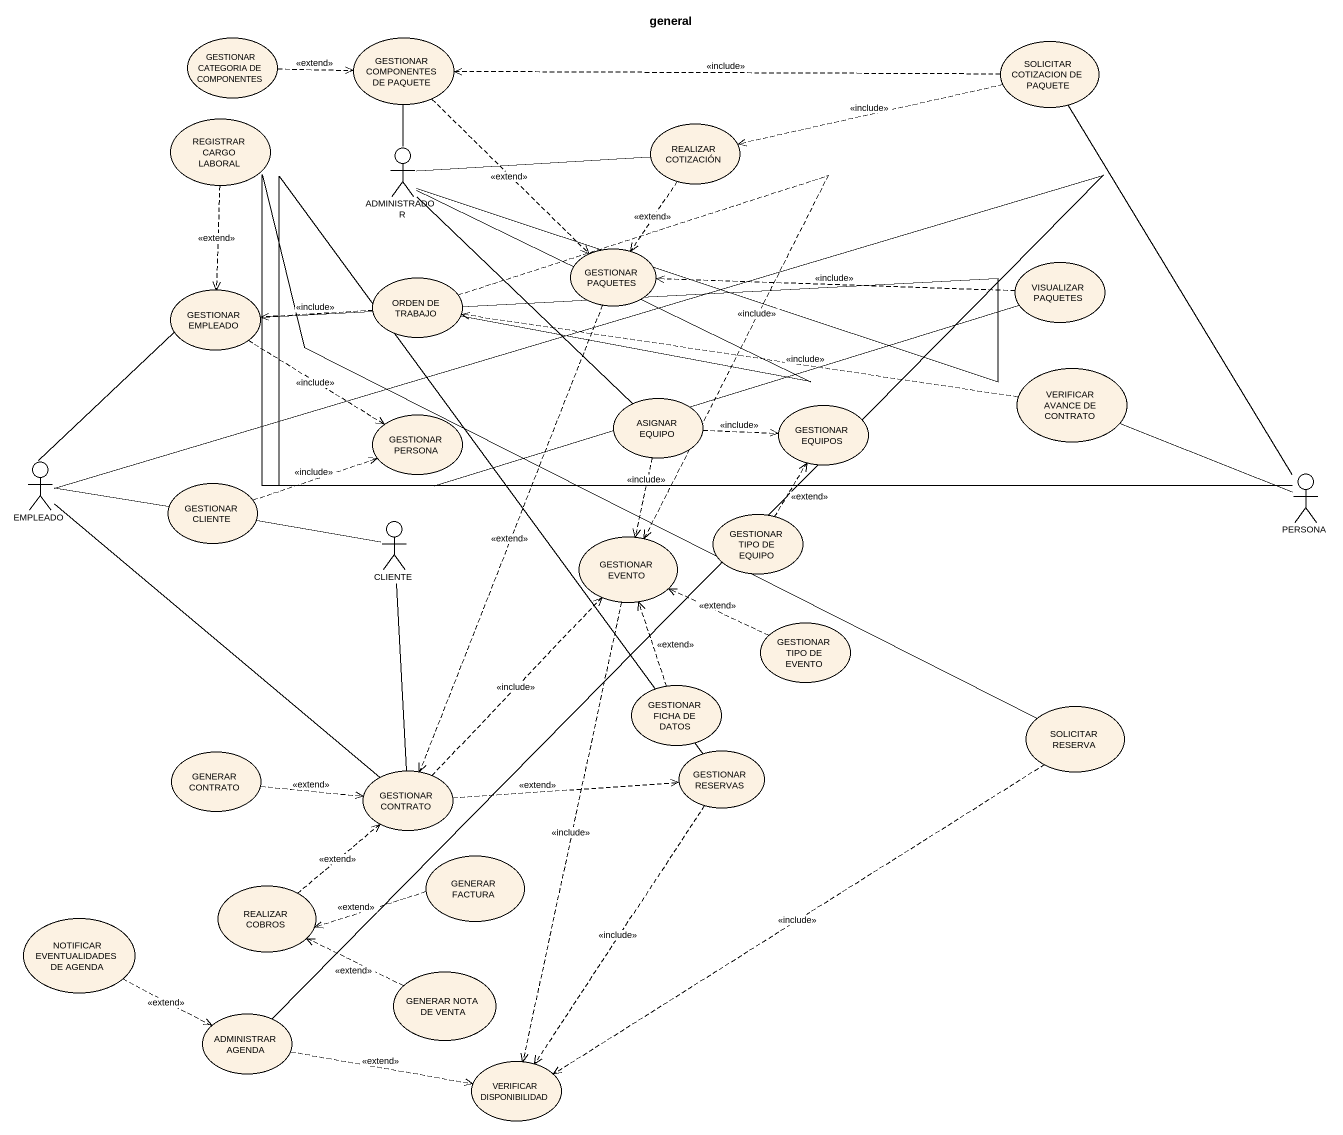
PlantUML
@startuml
title general
usecase "GESTIONAR CATEGORIA DE COMPONENTES" as GESTIONAR_CATEGORIA_DE
usecase "GESTIONAR COMPONENTES DE PAQUETE" as GESTIONAR_COMPONENTES_DE
usecase "SOLICITAR COTIZACION DE PAQUETE" as SOLICITAR_COTIZACION_DE
usecase "REGISTRAR CARGO LABORAL" as REGISTRAR_CARGO_LABORAL
usecase "REALIZAR COTIZACIÓN" as REALIZAR_COTIZACIÓN
actor ADMINISTRADOR
usecase "GESTIONAR PAQUETES" as GESTIONAR_PAQUETES
usecase "VISUALIZAR PAQUETES" as VISUALIZAR_PAQUETES
usecase "GESTIONAR EMPLEADO" as GESTIONAR_EMPLEADO
usecase "ORDEN DE TRABAJO" as ORDEN_DE_TRABAJO
usecase "VERIFICAR AVANCE DE CONTRATO" as VERIFICAR_AVANCE_DE_CONTRATO
usecase "GESTIONAR PERSONA" as GESTIONAR_PERSONA
usecase "ASIGNAR EQUIPO" as ASIGNAR_EQUIPO
usecase "GESTIONAR EQUIPOS" as GESTIONAR_EQUIPOS
actor EMPLEADO
usecase "GESTIONAR CLIENTE" as GESTIONAR_CLIENTE
actor PERSONA
actor CLIENTE
usecase "GESTIONAR TIPO DE EQUIPO" as GESTIONAR_TIPO_DE_EQUIPO
usecase "GESTIONAR EVENTO" as GESTIONAR_EVENTO
usecase "GESTIONAR TIPO DE EVENTO" as GESTIONAR_TIPO_DE_EVENTO
usecase "GESTIONAR FICHA DE DATOS" as GESTIONAR_FICHA_DE_DATOS
usecase "SOLICITAR RESERVA" as SOLICITAR_RESERVA
usecase "GENERAR CONTRATO" as GENERAR_CONTRATO
usecase "GESTIONAR RESERVAS" as GESTIONAR_RESERVAS
usecase "GESTIONAR CONTRATO" as GESTIONAR_CONTRATO
usecase "GENERAR FACTURA" as GENERAR_FACTURA
usecase "NOTIFICAR EVENTUALIDADES DE AGENDA" as NOTIFICAR_EVENTUALIDADES_DE
usecase "REALIZAR COBROS" as REALIZAR_COBROS
usecase "GENERAR NOTA DE VENTA" as GENERAR_NOTA_DE_VENTA
usecase "ADMINISTRAR AGENDA" as ADMINISTRAR_AGENDA
usecase "VERIFICAR DISPONIBILIDAD" as VERIFICAR_DISPONIBILIDAD
GESTIONAR_CATEGORIA_DE .right.> GESTIONAR_COMPONENTES_DE : <<extend>>
GESTIONAR_COMPONENTES_DE ..> GESTIONAR_PAQUETES : <<extend>>
SOLICITAR_COTIZACION_DE .left.> GESTIONAR_COMPONENTES_DE : <<include>>
SOLICITAR_COTIZACION_DE .left.> REALIZAR_COTIZACIÓN : <<include>>
REGISTRAR_CARGO_LABORAL ..> GESTIONAR_EMPLEADO : <<extend>>
REALIZAR_COTIZACIÓN ..> GESTIONAR_PAQUETES : <<extend>>
ADMINISTRADOR -up- GESTIONAR_COMPONENTES_DE
ADMINISTRADOR -right- REALIZAR_COTIZACIÓN
ADMINISTRADOR -- GESTIONAR_EMPLEADO
ADMINISTRADOR -- ORDEN_DE_TRABAJO
ADMINISTRADOR -- ASIGNAR_EQUIPO
GESTIONAR_PAQUETES ..> GESTIONAR_CONTRATO : <<extend>>
VISUALIZAR_PAQUETES .left.> GESTIONAR_PAQUETES : <<include>>
GESTIONAR_EMPLEADO ..> GESTIONAR_PERSONA : <<include>>
ORDEN_DE_TRABAJO .left.> GESTIONAR_EMPLEADO : <<include>>
ORDEN_DE_TRABAJO ..> GESTIONAR_EVENTO : <<include>>
VERIFICAR_AVANCE_DE_CONTRATO .left.> ORDEN_DE_TRABAJO : <<include>>
ASIGNAR_EQUIPO .right.> GESTIONAR_EQUIPOS : <<include>>
ASIGNAR_EQUIPO ..> GESTIONAR_EVENTO : <<include>>
EMPLEADO -up- GESTIONAR_EMPLEADO
EMPLEADO -right- GESTIONAR_CLIENTE
EMPLEADO -- GESTIONAR_CONTRATO
EMPLEADO -- ADMINISTRAR_AGENDA
GESTIONAR_CLIENTE .right.> GESTIONAR_PERSONA : <<include>>
PERSONA -up- SOLICITAR_COTIZACION_DE
PERSONA -up- VISUALIZAR_PAQUETES
PERSONA -left- VERIFICAR_AVANCE_DE_CONTRATO
PERSONA -- SOLICITAR_RESERVA
PERSONA -left- GESTIONAR_RESERVAS
CLIENTE -left- GESTIONAR_CLIENTE
CLIENTE -- GESTIONAR_CONTRATO
GESTIONAR_TIPO_DE_EQUIPO .up.> GESTIONAR_EQUIPOS : <<extend>>
GESTIONAR_EVENTO ..> VERIFICAR_DISPONIBILIDAD : <<include>>
GESTIONAR_TIPO_DE_EVENTO .left.> GESTIONAR_EVENTO : <<extend>>
GESTIONAR_FICHA_DE_DATOS .up.> GESTIONAR_EVENTO : <<extend>>
SOLICITAR_RESERVA ..> VERIFICAR_DISPONIBILIDAD : <<include>>
GENERAR_CONTRATO .right.> GESTIONAR_CONTRATO : <<extend>>
GESTIONAR_RESERVAS ..> VERIFICAR_DISPONIBILIDAD : <<include>>
GESTIONAR_CONTRATO .up.> GESTIONAR_EVENTO : <<include>>
GESTIONAR_CONTRATO .right.> GESTIONAR_RESERVAS : <<extend>>
GENERAR_FACTURA .left.> REALIZAR_COBROS : <<extend>>
NOTIFICAR_EVENTUALIDADES_DE .right.> ADMINISTRAR_AGENDA : <<extend>>
REALIZAR_COBROS .up.> GESTIONAR_CONTRATO : <<extend>>
GENERAR_NOTA_DE_VENTA .left.> REALIZAR_COBROS : <<extend>>
ADMINISTRAR_AGENDA .right.> VERIFICAR_DISPONIBILIDAD : <<extend>>
@enduml
